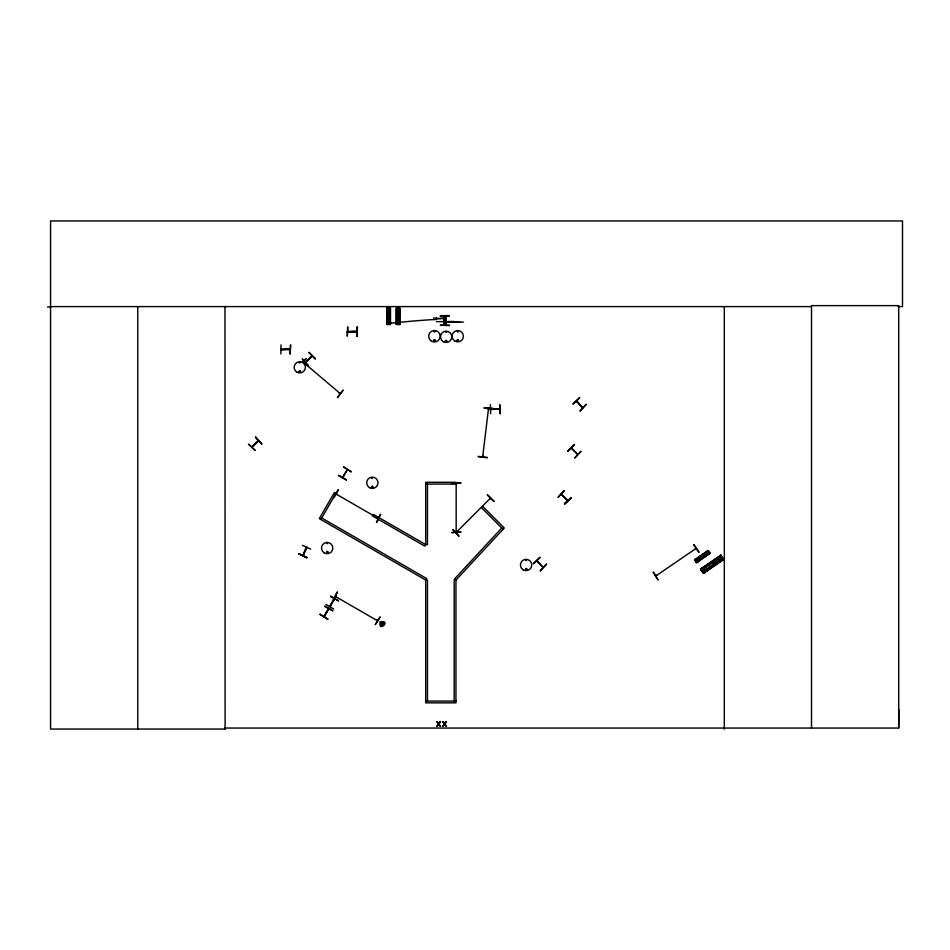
<?xml version="1.0" encoding="UTF-8"?>
<svg xmlns="http://www.w3.org/2000/svg" width="950" height="950" viewBox="0 0 950 950"><rect width="100%" height="100%" fill="white"/><g stroke="black" fill="none" stroke-linecap="round" stroke-linejoin="round"><path stroke-width="1.43" d="M898.059 306.601L902.5 306.601L902.5 220.946L50.564 220.946L50.564 729.054L225.102 729.054L224.984 728.056L898.712 728.056L898.842 709.686M303.228 362.188L340.076 393.419M335.35 596.481L336.146 596.956M336.383 596.648L335.504 596.149M377.613 620.457L376.734 619.958L377.53 620.409M330.588 605.815L329.686 606.551L334.483 599.058M656.699 575.367L655.797 575.486M656.711 575.415L655.868 575.938L695.994 548.494M536.809 561.046L542.901 567.328M543.032 567.328L537.118 560.714M567.471 500.603L561.343 494.202L567.566 500.603M577.707 454.444L571.164 448.139M582.706 407.752L576.448 401.149M577.149 402.004L576.733 400.924L582.683 407.681M567.043 500.009L567.922 500.401M582.136 407.063L583.015 407.407M478.277 456.76L487.303 457.758M482.683 456.76L482.79 455.858M488.383 409.308L488.526 408.5M483.111 456.617L483.134 455.917M488.419 409.414L488.514 408.595L482.695 456.665M493.252 408.536L484.168 408.001L493.24 408.571M456.178 484.441L456.119 483.467L456.487 484.441M456.119 531.228L456.131 531.929M299.191 371.426C300.271 373.647 300.533 369.871 299.309 371.308M300.271 362.627L299.298 362.758L300.176 362.401M326.562 552.306L327.702 551.997L326.907 552.781M328.047 552.306C325.458 554.669 327.168 550.038 327.881 551.903M371.866 478.183C372.97 476.247 372.614 479.952 371.949 477.826M371.497 486.78C373.255 490.224 373.196 483.811 371.557 487.219M434.863 331.621C433.734 329.733 434.091 333.308 434.898 331.372M433.806 340.456C435.433 338.592 434.708 342.297 433.901 340.599M435.219 340.67C433.532 337.262 433.532 343.674 435.278 340.231M445.265 341.062C447.557 338.402 446.631 343.674 445.36 341.264M446.631 332.227L445.716 331.847L446.536 332.322M445.609 341.062C447.711 339.269 445.443 343.33 445.883 340.587M457.164 340.302C458.244 342.522 458.506 338.746 457.282 340.183M526.704 569.228C525.077 571.092 525.801 567.388 526.609 569.086M526.87 569.442C525.576 566.046 524.709 572.173 526.965 569.228M381.912 625.397L382.102 623.568L381.152 625.053L383.432 624.851L383.23 622.571L380.95 622.773L381.152 625.053M382.233 623.556L382.47 622.226M456.321 532.831L456.522 531.228M303.157 362.081L303.929 362.746M340.159 393.609L339.186 393.193L339.874 393.858M302.67 555.441L306.434 547.176M302.706 555.346L303.371 554.646L303.014 555.56M306.054 547.901L306.363 547.271M306.47 548.091L306.731 547.307M444.41 320.316L445.419 320.304M562.305 494.606L561.581 493.929M490.651 498.501L489.772 498.738M342.546 477.268L347.272 469.716M347.344 469.716L342.772 477.506M328.32 609.746L328.486 608.629M328.712 608.974L324.223 616.657M329.721 606.433L334.222 598.69M444.6 320.209L444.422 320.946M300.485 371.996C299.416 368.232 298.561 374.728 300.568 371.367M326.741 543.103L327.524 543.709L326.931 542.925M371.806 486.697C372.566 489.06 373.124 485.593 372.067 486.543M458.137 331.728C457.401 329.626 457.199 333.296 458.233 331.372M526.514 560.524L525.837 559.835L526.407 560.583M306.731 557.852L298.68 553.612L306.755 557.804M302.456 545.359L310.721 549.112M304.404 552.674L303.074 555.513L306.684 547.39M490.568 409.07L491.637 409.474M281.01 349.232L282.079 349.647M347.795 331.479L348.804 331.479M356.749 331.823C333.224 333.581 360.276 329.234 355.858 332.001M696.184 548.803L695.269 548.874M333.545 497.634L338.069 489.772M333.878 497.824L338.366 489.939M377.518 518.023L378.124 518.356M375.345 624.566L380.214 616.894L375.286 624.542M338.461 475.594L346.334 480.094M320.839 519.508L335.979 493.299L334.447 492.409L319.319 518.617L425.683 580.034L427.452 580.034L427.452 701.088M351.108 471.829L343.496 466.854L351.144 471.77M320.15 614.306L327.762 619.281L320.126 614.353M324.698 606.444L332.619 610.874M325.897 604.366L333.688 609.009M330.434 596.505L338.354 600.934M328.854 608.831L323.997 616.408L328.403 608.724M330.137 606.599L334.471 598.975M312.075 356.024L305.698 362.378M252.7 446.595L251.857 446.904M258.531 441.014L252.071 447.129M300.248 371.854L299.642 372.103M458.375 341.086C458.838 337.392 455.169 342.368 458.458 340.872M334.056 598.809L333.771 599.486M490.604 409.426L491.387 409.011M499.652 409.011L490.723 409.474M281.2 349.184L290.059 349.184L289.038 349.647M382.351 623.616L383.23 622.571M302.492 362.164L306.209 358.506L302.789 362.413M452.924 529.518L459.028 536.263L452.841 529.613M487.303 495.152L493.846 501.434M456.439 532.724L456.689 531.952M489.772 498.881L490.414 498.228M315.174 359.041L308.833 352.533M307.052 360.917L310.733 357.224M456.107 532.534L490.307 498.287M572.957 403.845L579.5 397.551M573.218 404.118L579.737 397.789M576.555 401.256L582.778 407.681M586.162 404.415L579.975 411.089L586.15 404.403M567.922 451.108L574.489 444.826M558.161 497.147L564.383 490.521L558.208 497.194M564.538 503.738L571.401 497.764L564.526 503.714M564.621 503.809L571.14 497.491M564.846 504.046L571.366 497.729M533.283 563.564L539.837 557.27M533.544 563.837L540.063 557.508M258.269 440.657L251.928 446.832L258.673 440.883M255.123 450.276L248.449 444.101L255.027 450.371M694.735 560.001L708.213 550.656M694.842 560.168L708.308 550.798M694.913 560.274L708.451 551.012M695.068 560.488L708.546 551.143M708.676 551.332L695.139 560.595L694.581 559.788M695.97 561.783L709.484 552.472L696.089 561.949M696.124 561.996L709.923 553.114M696.54 562.602L709.959 553.161M696.576 562.649L710.078 553.339L708.071 550.466L694.616 559.847L696.576 562.661M720.789 555.18L700.494 569.074L701.397 570.368M700.684 569.347L720.919 555.382M720.943 555.418L700.708 569.383L703.487 573.361L723.71 559.372L703.416 573.278M700.886 569.644L721.062 555.584M721.216 555.809L700.993 569.798L721.288 555.904M701.207 570.119L721.394 556.071M702.513 569.454L721.62 556.379L702.584 569.549M701.599 570.629L702.383 571.781M702.584 572.066L721.62 558.909M702.644 572.149L721.679 558.992M702.774 572.339L722.986 558.339M702.917 572.541L723.33 558.826M703.285 573.076L723.484 559.063M693.939 544.587L699.034 552.104M657.934 579.832L653.22 572.054L657.97 579.809M305.817 362.259L311.849 355.716M257.984 441.465L258.388 440.598M336.3 493.81L337.096 494.261M446.559 341.762L445.942 341.846M336.906 494.546L336.146 494.083L378.171 518.332M335.588 596.196L336.3 596.6M380.677 624.364L381.947 623.901M382.434 623.722L383.705 623.259M302.991 555.477L306.886 547.319L305.496 550.014M490.758 409.022L499.558 409.319M398.145 324.247L397.848 323.534M571.449 447.996L577.636 454.373M347.949 332.084L356.879 331.883M449.421 315.923L440.337 316.124M440.337 315.661L449.409 315.578M436.038 318.428L443.603 318.357L436.05 318.939M443.614 318.488L445.859 318.476M443.614 318.737L445.859 318.725M444.41 320.126L445.419 320.114M444.41 320.494L445.419 320.494M444.41 320.756L445.419 320.744M444.422 321.136L445.431 321.124M436.43 321.658L454.207 321.504M440.42 325.327L449.492 325.185M449.504 325.589L440.42 325.197M490.604 413.761L490.414 404.688M500.187 413.701L499.688 404.629L500.139 413.701M451.784 483.004L460.869 482.944M451.784 483.443L460.857 482.897M47.5 306.957L50.564 306.945M50.564 306.601L811.514 306.601M387.244 309.712L390.272 309.712M396.577 309.712L399.606 309.712M387.244 310.828L390.272 310.828M396.577 310.828L399.606 310.828M387.244 312.491L390.272 312.491M396.577 312.491L399.606 312.491M387.244 313.963L390.272 313.963M396.577 313.963L399.606 313.963M387.244 315.626L390.272 315.626M396.577 315.626L399.606 315.626M387.244 322.774L390.272 322.774M396.577 322.774L399.606 322.774M399.772 324.437L399.843 308.037L396.34 308.049L396.34 324.449L399.843 324.437M347.795 327.097L347.296 336.169L347.664 327.097M349.802 331.752L355.015 331.752M281.01 344.85L280.879 353.934M281.152 349.647L290.094 349.647M290.082 353.934L290.593 344.85L290.213 353.934M425.683 484.072L455.952 484.072L455.952 482.303L425.683 482.303L425.683 544.599L424.804 546.131L372.376 515.862L373.267 514.33L425.683 544.599L427.452 544.599L427.452 484.072M425.683 701.088L455.952 701.088M484.179 407.942L493.192 409.011M478.313 456.392L487.338 457.425M380.606 623.533L381.936 623.77M382.446 623.853L383.776 624.091M289.892 349.184L281.034 349.588M377.72 517.667L378.266 517.976M298.656 553.672L306.933 557.401M343.627 476.603L343.282 476.627M336.146 596.873L335.433 596.469L377.376 620.682M338.651 475.261L346.512 479.798M321.729 517.976L426.562 578.503L425.683 580.034L425.683 702.857L455.952 702.857L455.952 580.034L504.284 527.998L482.873 506.588L481.626 507.846L503.025 529.245L501.731 528.046L454.658 578.835L455.952 580.034L454.183 580.034L454.183 701.088M330.659 596.101L338.521 600.638M324.924 606.041L332.785 610.577M320.091 614.413L327.952 618.949M380.95 622.773L381.995 623.651M382.387 623.972L383.432 624.851M312.218 356.072L305.9 362.389M487.623 494.819L494.083 501.196M309.071 352.296L315.495 358.708M695.911 561.212L696.207 560.595M702.086 570.784L702.917 570.273M255.384 437.392L261.737 443.887M720.717 555.085L723.722 559.396M718.865 556.795L721.442 560.536M717.499 557.745L720.076 561.474M715.445 559.158L718.022 562.899M713.616 560.417L716.193 564.146M706.836 551.606L708.557 554.099M705.921 552.235L707.643 554.729M711.562 561.83L714.139 565.571M704.556 553.185L706.278 555.679M703.332 554.016L705.054 556.51M701.967 554.966L703.689 557.46M702.751 567.922L705.339 571.651M696.089 559.028L697.811 561.521M695.424 558.873L697.716 562.198M701.575 567.815L705.019 572.791M695.317 558.944L697.609 562.269M693.631 544.801L698.749 552.294M567.803 500.282L561.343 494.202M324.698 615.897L323.997 616.408M381.639 622.297L382.102 623.568M382.28 624.055L382.743 625.326M456.582 483.621L456.487 484.346M445.883 316.077L445.966 325.149M444.374 316.089L444.457 325.161M444.244 316.089L444.327 325.161M443.876 316.089L443.994 325.173M436.038 317.549L436.05 319.817M434.019 317.561L434.031 319.829M898.712 728.056L898.712 305.615L811.514 305.615L811.514 728.056M724.304 306.601L724.304 729.054M463.517 322.098L448.519 322.098M456.166 483.526L456.166 531.952M399.606 308.037L399.606 324.437M399.38 308.037L399.368 324.437L399.249 308.037M399.048 308.037L399.012 324.437M398.858 308.037L398.798 324.437M397.397 308.049L397.409 324.449M397.195 308.049L397.171 324.449M397.005 308.049L397.136 324.449M396.803 308.049L396.934 324.449M396.577 308.049L396.577 324.449M396.423 308.049L396.364 324.449M390.308 308.037L390.272 324.437M390.046 308.037L390.034 324.437M389.844 308.037L389.928 324.437M389.678 308.037L389.714 324.437M389.524 308.037L389.464 324.437M388.075 308.049L388.063 324.449L387.861 308.049M387.671 308.049L387.838 324.449M387.6 308.049L387.612 324.449M387.279 308.049L387.41 324.449M387.089 308.049L387.22 324.449M357.343 327.097L357.343 336.169M356.998 327.097L356.998 336.169M224.972 306.601L225.102 729.054M137.774 306.601L137.774 729.054M390.711 323.238A522.025 274.289 0 0 1 434.031 319.497M702.846 555.619C703.879 558.113 704.698 553.648 702.846 555.619M712.88 562.816C714.424 566.556 715.647 559.859 712.88 562.816M388.111 314.628C388.93 317.193 390.106 312.811 388.111 314.628M397.444 314.628C398.264 317.193 399.439 312.811 397.444 314.628M380.57 514.306L376.521 522.441L380.57 514.306M337.274 592.111L333.189 600.234L337.238 592.087M439.85 721.596L438.686 723.484L436.822 721.596L438.294 723.995L436.774 726.394L438.651 724.482L440.551 726.394L439.043 723.971L440.551 721.596L439.85 721.596M445.74 721.596L444.576 723.484L442.712 721.596L444.184 723.995L442.664 726.394L444.541 724.482L446.441 726.394L444.933 723.971L446.441 721.596L445.74 721.596M342.997 390.272L337.499 397.516L342.997 390.272M302.326 359.041L308.394 365.809L302.326 359.041M380.249 621.727C377.661 633.413 392.148 620.029 380.249 621.727M574.216 444.541L568.017 451.191L574.18 444.517M580.866 451.416L574.679 458.078L580.854 451.392M546.476 564.122L540.301 570.808L546.476 564.122M255.704 437.095L261.654 443.971L255.704 437.095M459.539 321.753L444.659 322.299L459.539 321.753M460.869 532.024L451.796 532.582L460.869 532.024M390.509 308.037L387.006 308.049L387.03 324.449L390.509 324.437L390.497 308.037M390.782 323.238L386.745 323.238L390.782 323.368M400.116 323.238L396.079 323.238L400.116 323.368M357.378 327.097L356.879 336.169L357.378 327.097M445.526 325.161L445.514 316.077L445.467 325.161M443.317 341.727A5.676 5.676 0 0 0 451.82 336.811A5.676 5.676 0 0 0 443.317 331.894A5.676 5.676 0 0 0 443.317 341.727M431.549 341.192A5.747 5.747 0 0 0 440.171 336.217A5.747 5.747 0 0 0 431.549 331.241A5.747 5.747 0 0 0 431.549 341.192M454.919 341.121A5.664 5.664 0 0 0 463.422 336.217A5.664 5.664 0 0 0 454.919 331.312A5.664 5.664 0 0 0 454.919 341.121M523.248 569.893A5.664 5.664 0 0 0 531.751 564.977A5.664 5.664 0 0 0 523.248 560.072A5.664 5.664 0 0 0 523.248 569.893M369.514 487.671A5.664 5.664 0 0 0 378.005 482.766A5.664 5.664 0 0 0 369.514 477.862A5.664 5.664 0 0 0 369.514 487.671M296.97 372.21A5.629 5.629 0 0 0 305.413 367.341A5.629 5.629 0 0 0 296.97 362.461A5.629 5.629 0 0 0 296.97 372.21M324.342 552.971A5.664 5.664 0 0 0 332.832 548.067A5.664 5.664 0 0 0 324.342 543.163A5.664 5.664 0 0 0 324.342 552.971"/></g></svg>
